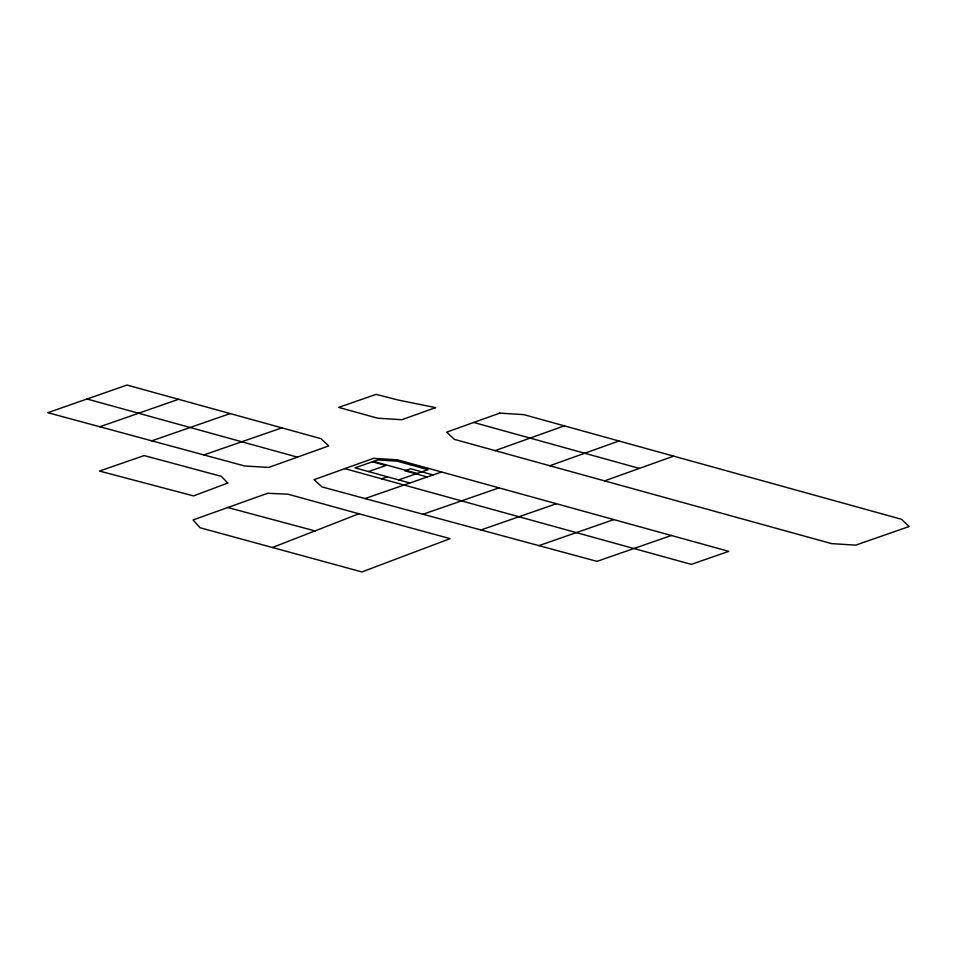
<?xml version="1.0" encoding="UTF-8"?>
<svg xmlns="http://www.w3.org/2000/svg" width="957" height="957" viewBox="0 0 957 957"><rect width="100%" height="100%" fill="white"/><g stroke="black" fill="none" stroke-linecap="round" stroke-linejoin="round"><path stroke-width="1.44" d="M272.35 547.548L358.911 513.765L450.125 538.635L361.925 571.951L200.133 527.774L193.051 519.95L267.601 493.286L287.913 494.183L358.911 513.765M604.561 480.881L673.608 456.142M495.104 450.627L564.319 425.841M549.808 465.748L618.952 440.986M297.424 457.147L328.73 445.902L320.954 438.653L126.994 385.049L47.85 412.682L244.705 465.987L268.702 467.435L297.424 457.147L86.8 398.937M344.819 468.643L373.577 458.331L397.622 459.839L728.744 551.352L691.313 564.379L344.819 468.643L314.04 479.66L322.019 486.922L596.953 561.352L671.359 535.501M178.564 399.296L99.839 426.762M151.816 440.83L230.194 413.58M281.86 427.851L203.877 454.934M422.994 514.256L499.004 487.855M480.976 529.951L556.412 503.729M538.887 545.634L613.82 519.591M368.481 471.562L385.886 465.521L372.417 461.8M381.628 478.811L387.418 476.801M398.638 479.9L428.042 469.696L397.179 461.166L377.764 459.946L355.023 467.841L409.871 482.998M365.012 498.561L441.596 471.992M227.515 507.449L315.248 530.979M433.066 474.947L410.613 468.751L404.823 470.76L427.265 476.957M373.577 461.406L417.204 473.464M639.109 468.332L473.715 422.456M227.79 483.034L193.541 495.905L99.432 471.047L144.184 455.58L221.354 476.347L227.79 483.034M435.555 407.622L401.808 419.716L377.764 418.197L338.646 407.383L376.149 394.38L398.602 400.146L435.555 407.622M499.805 413.113L446.656 432.145L454.431 439.383L831.573 543.612L855.666 545.155L909.15 526.517L901.506 519.28L523.874 414.644L499.805 413.113"/></g></svg>
